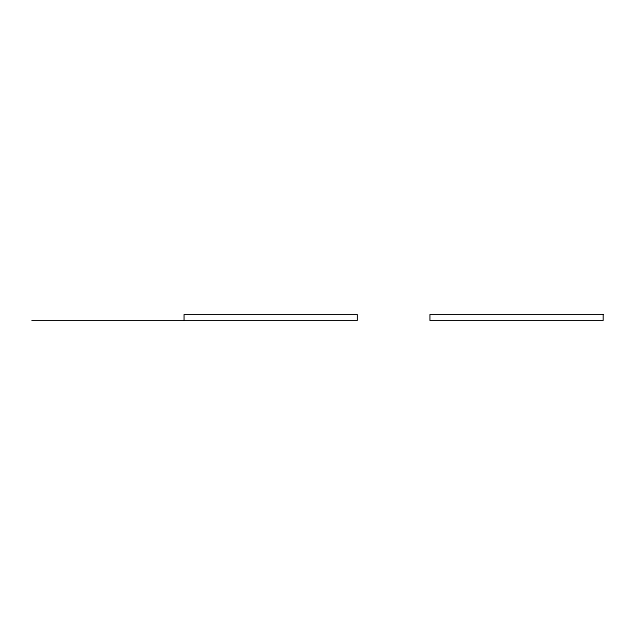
<?xml version="1.0" encoding="UTF-8"?>
<svg xmlns="http://www.w3.org/2000/svg" width="635" height="635" viewBox="0 0 635 635"><rect width="100%" height="100%" fill="white"/><g stroke="black" fill="none" stroke-linecap="round" stroke-linejoin="round"><path stroke-width="0.95" d="M31.75 320.492L357.434 320.492L357.434 314.508L184.086 314.508L184.086 320.492M603.25 314.508L429.895 314.508L429.895 320.492L603.25 320.492L603.25 314.508"/></g></svg>
